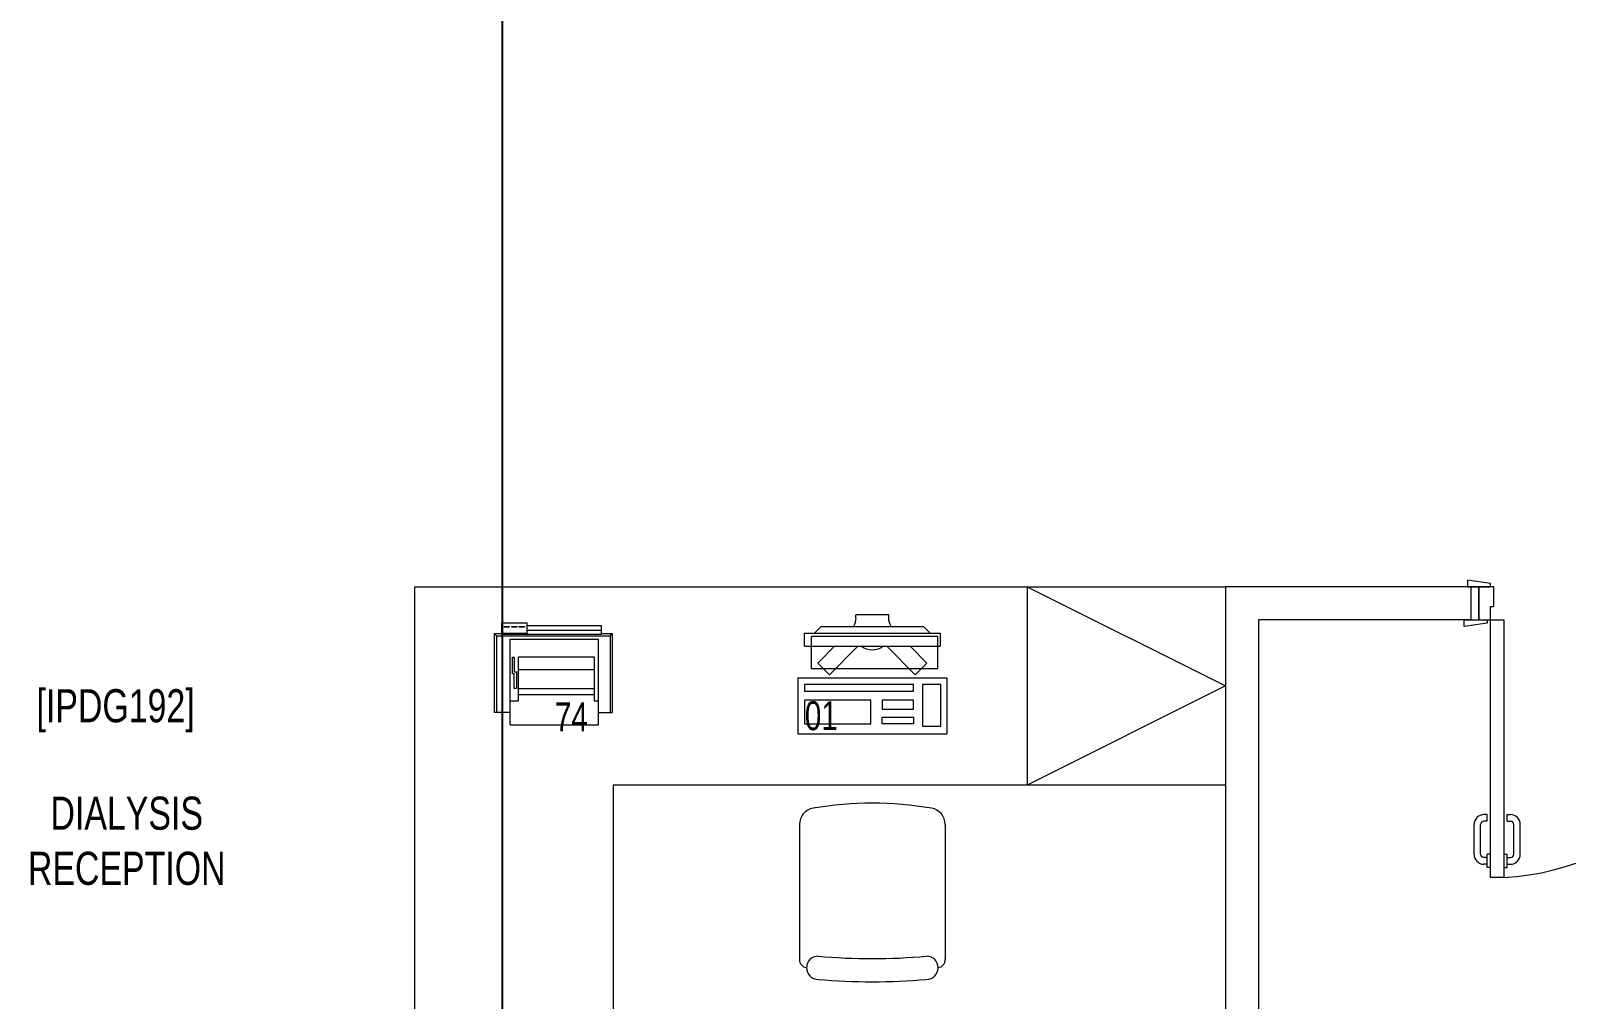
# Model space of a CAD drawing. Header units: metres. Extents: x -18745 to 220762, y -1579758 to -1356048.
# Drawn here: x 165086 to 169732, y -1446520 to -1443591 of the extents above; entities that cross this region are included whole.
import ezdxf

# ---------------------------------------------------------------- set-up
doc = ezdxf.new("R2010")
doc.units = ezdxf.units.M
doc.layers.get('0').update_dxf_attribs({"lineweight": 0})
for name, color, linetype, lineweight in [('A-100 - Copy$0$72_EGR_BASE_TEXT', 8, 'Continuous', 0), ('A-100 - Copy$0$Medical Equipment and Furniture', 8, 'Continuous', 0), ('A-100 - Copy$0$Walls', 8, 'Continuous', 0), ('A-100 - Copy$0$Wooden Joinery', 8, 'Continuous', 0)]:
    doc.layers.add(name, color=color, linetype=linetype, lineweight=lineweight)
doc.layers.add('A-100 - Copy$0$axes', color=8, linetype='Continuous')
doc.styles.add('A-100 - Copy$0$X3G_ENTITY_257CFD', font='swisscl.ttf', dxfattribs={"height": 200})
doc.styles.add('A-100 - Copy$0$X3G_ENTITY_2587EA', font='swisscl.ttf', dxfattribs={"height": 200})

# ---------------------------------------------------------------- blocks, each defined once
blk = doc.blocks.new('A-100 - Copy$0$GF21021-P')
for p, q in [((-0.2207, 0.4756), (-0.2207, 0.0675)), ((0.2205, 0.4756), (0.2205, 0.0675))]:
    blk.add_line(p, q)
for centre, radius, start, end in [((-0.1707, 0.4756), 0.05, 99.6329, 180), ((-0.0001, -0.5295), 1.0695, 80.3671, 99.6329), ((0.1705, 0.4756), 0.05, 0, 80.3671), ((-0.1957, 0.0675), 0.025, 180, 261.4721), ((-0.1643, 0.0425), 0.0351, 90, 270), ((0, 1.8467), 1.7767, 264.6946, 275.3053), ((0.1641, 0.0425), 0.0351, 270, 90), ((0.1955, 0.0675), 0.025, 278.5279, 0), ((0, 1.8314), 1.8314, 264.8532, 275.147)]:
    blk.add_arc(centre, radius, start, end)
blk = doc.blocks.new('A-100 - Copy$0$ITCWLS1-P')
for p, q in [((-0.2651, 0.43, 0), (-0.3051, 0.43, 0)), ((-0.3051, 0.43, 0), (-0.3051, 0.02, 0)), ((-0.2651, 0.43, 0), (-0.2651, 0.02, 0)), ((-0.17, 0.45), (-0.17, 0)), ((-0.17, 0.45), (0, 0.45)), ((-0.1496, 0.4305), (-0.1291, 0.4305)), ((-0.1291, 0.4305), (-0.1291, 0.4089)), ((0, 0.45), (0, 0)), ((-0.3251, 0.38, 0), (-0.3051, 0.4, 0)), ((-0.3251, 0.38, 0), (-0.3251, 0.07, 0)), ((-0.197, 0.4094), (-0.295, 0.4094)), ((-0.295, 0.0264), (-0.295, 0.4094)), ((-0.197, 0.0264), (-0.197, 0.4094)), ((-0.3503, 0.275), (-0.3596, 0.275)), ((-0.3596, 0.175), (-0.3596, 0.275)), ((-0.3503, 0.175), (-0.3596, 0.175)), ((-0.3251, 0.07, 0), (-0.3051, 0.05, 0)), ((-0.3051, 0.02, 0), (-0.2651, 0.02, 0)), ((-0.197, 0.0264), (-0.295, 0.0264)), ((-0.17, 0), (0, 0))]:
    blk.add_line(p, q)
at = {"extrusion": (2.48281e-10, 3.18408e-10, -1)}
for p, q in [((-0.2651, 0.3395), (-0.2144, 0.3902)), ((-0.1791, 0.3548), (-0.2144, 0.3902)), ((-0.2651, 0.2688), (-0.1791, 0.3548))]:
    blk.add_line(p, q, dxfattribs=at)
at = {"extrusion": (2.48281e-10, -3.18408e-10, -1)}
for p, q in [((-0.2651, 0.1812), (-0.1791, 0.0952)), ((-0.2651, 0.1105), (-0.2144, 0.0598)), ((-0.1791, 0.0952), (-0.2144, 0.0598))]:
    blk.add_line(p, q, dxfattribs=at)
for points in [[(-0.1291, 0.4089), (-0.1291, 0.1), (-0.1496, 0.1), (-0.1496, 0.4305)], [(-0.1496, 0.1), (-0.1496, 0.1), (-0.1496, 0.1), (-0.1496, 0.1), (-0.1496, 0.1), (-0.1496, 0.1), (-0.1496, 0.1), (-0.1496, 0.1), (-0.1496, 0.1)], [(-0.1496, 0.1), (-0.1496, 0.1), (-0.1496, 0.1), (-0.1496, 0.1), (-0.1496, 0.1), (-0.1496, 0.1), (-0.1496, 0.1), (-0.1496, 0.1), (-0.1496, 0.1), (-0.1496, 0.1), (-0.1496, 0.1), (-0.1496, 0.1), (-0.1496, 0.1), (-0.1496, 0.1), (-0.1496, 0.1), (-0.1496, 0.1), (-0.1496, 0.1), (-0.1496, 0.1)], [(-0.1496, 0.1), (-0.1496, 0.1), (-0.1496, 0.1), (-0.1496, 0.1), (-0.1496, 0.1), (-0.1496, 0.1), (-0.1496, 0.1), (-0.1496, 0.1), (-0.1496, 0.1), (-0.1496, 0.1)], [(-0.1496, 0.1), (-0.1496, 0.1), (-0.1496, 0.1), (-0.1496, 0.1), (-0.1496, 0.1), (-0.1496, 0.1), (-0.1496, 0.1)], [(-0.1496, 0.1), (-0.1496, 0.1), (-0.1496, 0.1), (-0.1496, 0.1), (-0.1496, 0.1), (-0.1496, 0.1), (-0.1496, 0.1), (-0.1496, 0.1), (-0.1496, 0.1), (-0.1496, 0.1)], [(-0.1496, 0.1), (-0.1496, 0.1), (-0.1496, 0.1), (-0.1496, 0.1), (-0.1496, 0.1), (-0.1496, 0.1), (-0.1496, 0.1), (-0.1496, 0.1), (-0.1496, 0.1), (-0.1496, 0.1), (-0.1496, 0.1), (-0.1496, 0.1), (-0.1496, 0.1), (-0.1496, 0.1), (-0.1496, 0.1)], [(-0.1496, 0.1), (-0.1496, 0.1), (-0.1496, 0.1), (-0.1496, 0.1), (-0.1496, 0.1), (-0.1496, 0.1), (-0.1496, 0.1), (-0.1496, 0.1), (-0.1496, 0.1), (-0.1496, 0.1)], [(-0.1496, 0.1), (-0.1496, 0.1), (-0.1496, 0.1), (-0.1496, 0.1), (-0.1496, 0.1), (-0.1496, 0.1), (-0.1496, 0.1), (-0.1496, 0.1), (-0.1496, 0.1), (-0.1496, 0.1)], [(-0.1496, 0.1), (-0.1496, 0.1), (-0.1496, 0.1), (-0.1496, 0.1), (-0.1496, 0.1), (-0.1496, 0.1), (-0.1496, 0.1), (-0.1496, 0.1), (-0.1496, 0.1), (-0.1496, 0.1), (-0.1496, 0.1), (-0.1496, 0.1), (-0.1496, 0.1), (-0.1496, 0.1), (-0.1496, 0.1), (-0.1496, 0.1), (-0.1496, 0.1), (-0.1496, 0.1), (-0.1496, 0.1), (-0.1496, 0.1), (-0.1496, 0.1), (-0.1496, 0.1), (-0.1496, 0.1), (-0.1496, 0.1), (-0.1496, 0.1), (-0.1496, 0.1), (-0.1496, 0.1), (-0.1496, 0.1), (-0.1496, 0.1), (-0.1496, 0.1), (-0.1496, 0.1), (-0.1496, 0.1), (-0.1496, 0.1), (-0.1496, 0.1), (-0.1496, 0.1), (-0.1496, 0.1), (-0.1496, 0.1), (-0.1496, 0.1), (-0.1496, 0.1), (-0.1496, 0.1), (-0.1496, 0.1), (-0.1496, 0.1), (-0.1496, 0.1), (-0.1496, 0.1), (-0.1496, 0.1), (-0.1496, 0.1), (-0.1496, 0.1), (-0.1496, 0.1), (-0.1496, 0.1), (-0.1496, 0.1), (-0.1496, 0.1), (-0.1496, 0.1), (-0.1496, 0.1), (-0.1496, 0.1)], [(-0.1496, 0.1), (-0.1496, 0.1), (-0.1496, 0.1), (-0.1496, 0.1), (-0.1496, 0.1), (-0.1496, 0.1), (-0.1496, 0.1), (-0.1496, 0.1), (-0.1496, 0.1), (-0.1496, 0.1), (-0.1496, 0.1), (-0.1496, 0.1), (-0.1496, 0.1), (-0.1496, 0.1), (-0.1496, 0.1), (-0.1496, 0.1), (-0.1496, 0.1), (-0.1496, 0.1), (-0.1496, 0.1), (-0.1496, 0.1), (-0.1496, 0.1), (-0.1496, 0.1), (-0.1496, 0.1), (-0.1496, 0.1), (-0.1496, 0.1), (-0.1496, 0.1), (-0.1496, 0.1), (-0.1496, 0.1), (-0.1496, 0.1), (-0.1496, 0.1), (-0.1496, 0.1), (-0.1496, 0.1), (-0.1496, 0.1), (-0.1496, 0.1), (-0.1496, 0.1), (-0.1496, 0.1), (-0.1496, 0.1), (-0.1496, 0.1), (-0.1496, 0.1), (-0.1496, 0.1), (-0.1496, 0.1), (-0.1496, 0.1), (-0.1496, 0.1), (-0.1496, 0.1), (-0.1496, 0.1), (-0.1496, 0.1), (-0.1496, 0.1), (-0.1496, 0.1), (-0.1496, 0.1), (-0.1496, 0.1), (-0.1496, 0.1), (-0.1496, 0.1), (-0.1496, 0.1), (-0.1496, 0.1), (-0.1496, 0.1), (-0.1496, 0.1), (-0.1496, 0.1), (-0.1496, 0.1), (-0.1496, 0.1), (-0.1496, 0.1), (-0.1496, 0.1), (-0.1496, 0.1), (-0.1496, 0.1), (-0.1496, 0.1), (-0.1496, 0.1), (-0.1496, 0.1), (-0.1496, 0.1), (-0.1496, 0.1), (-0.1496, 0.1), (-0.1496, 0.1), (-0.1496, 0.1), (-0.1496, 0.1), (-0.1496, 0.1), (-0.1496, 0.1), (-0.1496, 0.1), (-0.1496, 0.1), (-0.1496, 0.1), (-0.1496, 0.1), (-0.1496, 0.1), (-0.1496, 0.1), (-0.1496, 0.1), (-0.1496, 0.1), (-0.1496, 0.1), (-0.1496, 0.1), (-0.1496, 0.1), (-0.1496, 0.1), (-0.1496, 0.1), (-0.1496, 0.1), (-0.1496, 0.1)], [(-0.1496, 0.1), (-0.1496, 0.1), (-0.1496, 0.1), (-0.1496, 0.1), (-0.1496, 0.1), (-0.1496, 0.1), (-0.1496, 0.1), (-0.1496, 0.1), (-0.1496, 0.1), (-0.1496, 0.1), (-0.1496, 0.1), (-0.1496, 0.1)], [(-0.1496, 0.1), (-0.1496, 0.1), (-0.1496, 0.1), (-0.1496, 0.1), (-0.1496, 0.1), (-0.1496, 0.1), (-0.1496, 0.1)], [(-0.1496, 0.1), (-0.1496, 0.1), (-0.1496, 0.1), (-0.1496, 0.1), (-0.1496, 0.1), (-0.1496, 0.1), (-0.1496, 0.1), (-0.1496, 0.1), (-0.1496, 0.1), (-0.1496, 0.1), (-0.1496, 0.1), (-0.1496, 0.1), (-0.1496, 0.1), (-0.1496, 0.1), (-0.1496, 0.1), (-0.1496, 0.1), (-0.1496, 0.1)], [(-0.1496, 0.1), (-0.1496, 0.1), (-0.1496, 0.1), (-0.1496, 0.1), (-0.1496, 0.1), (-0.1496, 0.1), (-0.1496, 0.1), (-0.1496, 0.1), (-0.1496, 0.1), (-0.1496, 0.1), (-0.1496, 0.1), (-0.1496, 0.1), (-0.1496, 0.1), (-0.1496, 0.1), (-0.1496, 0.1), (-0.1496, 0.1), (-0.1496, 0.1), (-0.1496, 0.1), (-0.1496, 0.1), (-0.1496, 0.1), (-0.1496, 0.1), (-0.1496, 0.1), (-0.1496, 0.1), (-0.1496, 0.1), (-0.1496, 0.1), (-0.1496, 0.1), (-0.1496, 0.1), (-0.1496, 0.1), (-0.1496, 0.1), (-0.1496, 0.1), (-0.1496, 0.1), (-0.1496, 0.1), (-0.1496, 0.1), (-0.1496, 0.1), (-0.1496, 0.1), (-0.1496, 0.1), (-0.1496, 0.1), (-0.1496, 0.1), (-0.1496, 0.1), (-0.1496, 0.1), (-0.1496, 0.1), (-0.1496, 0.1), (-0.1496, 0.1), (-0.1496, 0.1), (-0.1496, 0.1), (-0.1496, 0.1), (-0.1496, 0.1), (-0.1496, 0.1), (-0.1496, 0.1), (-0.1496, 0.1), (-0.1496, 0.1), (-0.1496, 0.1), (-0.1496, 0.1), (-0.1496, 0.1), (-0.1496, 0.1), (-0.1496, 0.1), (-0.1496, 0.1), (-0.1496, 0.1), (-0.1496, 0.1), (-0.1496, 0.1), (-0.1496, 0.1), (-0.1496, 0.1), (-0.1496, 0.1), (-0.1496, 0.1), (-0.1496, 0.1), (-0.1496, 0.1), (-0.1496, 0.1), (-0.1496, 0.1), (-0.1496, 0.1), (-0.1496, 0.1), (-0.1496, 0.1), (-0.1496, 0.1), (-0.1496, 0.1), (-0.1496, 0.1), (-0.1496, 0.1), (-0.1496, 0.1), (-0.1496, 0.1), (-0.1496, 0.1), (-0.1496, 0.1), (-0.1496, 0.1), (-0.1496, 0.1), (-0.1496, 0.1), (-0.1496, 0.1), (-0.1496, 0.1), (-0.1496, 0.1), (-0.1496, 0.1), (-0.1496, 0.1), (-0.1496, 0.1), (-0.1496, 0.1), (-0.1496, 0.1), (-0.1496, 0.1), (-0.1496, 0.1), (-0.1496, 0.1), (-0.1496, 0.1), (-0.1496, 0.1), (-0.1496, 0.1), (-0.1496, 0.1), (-0.1496, 0.1), (-0.1496, 0.1), (-0.1496, 0.1), (-0.1496, 0.1), (-0.1496, 0.1), (-0.1496, 0.1), (-0.1496, 0.1), (-0.1496, 0.1), (-0.1496, 0.1), (-0.1496, 0.1), (-0.1496, 0.1), (-0.1496, 0.1), (-0.1496, 0.1), (-0.1496, 0.1)], [(-0.1496, 0.1), (-0.1496, 0.1), (-0.1496, 0.1), (-0.1496, 0.1), (-0.1496, 0.1), (-0.1496, 0.1), (-0.1496, 0.1), (-0.1496, 0.1)]]:
    blk.add_lwpolyline(points)
for points in [[(-0.1019, 0.4305), (-0.0304, 0.4305), (-0.0304, 0.2294), (-0.1019, 0.2294)], [(-0.1019, 0.1954), (-0.0747, 0.1954), (-0.0747, 0.1), (-0.1019, 0.1)], [(-0.0304, 0.1954), (-0.0508, 0.1954), (-0.0508, 0.1), (-0.0304, 0.1)], [(-0.1496, 0.1), (-0.1496, 0.1), (-0.1496, 0.1), (-0.1496, 0.1), (-0.1496, 0.1), (-0.1496, 0.1), (-0.1496, 0.1), (-0.1496, 0.1), (-0.1496, 0.1), (-0.1496, 0.1), (-0.1496, 0.1), (-0.1496, 0.1), (-0.1496, 0.1), (-0.1496, 0.1), (-0.1496, 0.1), (-0.1496, 0.1), (-0.1496, 0.1), (-0.1496, 0.1), (-0.1496, 0.1), (-0.1496, 0.1), (-0.1496, 0.1), (-0.1496, 0.1), (-0.1496, 0.1), (-0.1496, 0.1), (-0.1496, 0.1), (-0.1496, 0.1), (-0.1496, 0.1), (-0.1496, 0.1), (-0.1496, 0.1), (-0.1496, 0.1), (-0.1496, 0.1), (-0.1496, 0.1), (-0.1496, 0.1), (-0.1496, 0.1), (-0.1496, 0.1), (-0.1496, 0.1), (-0.1496, 0.1), (-0.1496, 0.1), (-0.1496, 0.1), (-0.1496, 0.1), (-0.1496, 0.1), (-0.1496, 0.1), (-0.1496, 0.1), (-0.1496, 0.1), (-0.1496, 0.1), (-0.1496, 0.1), (-0.1496, 0.1), (-0.1496, 0.1), (-0.1496, 0.1), (-0.1496, 0.1), (-0.1496, 0.1), (-0.1496, 0.1), (-0.1496, 0.1), (-0.1496, 0.1), (-0.1496, 0.1), (-0.1496, 0.1), (-0.1496, 0.1), (-0.1496, 0.1), (-0.1496, 0.1), (-0.1496, 0.1), (-0.1496, 0.1), (-0.1496, 0.1), (-0.1496, 0.1), (-0.1496, 0.1), (-0.1496, 0.1), (-0.1496, 0.1), (-0.1496, 0.1), (-0.1496, 0.1), (-0.1496, 0.1), (-0.1496, 0.1), (-0.1496, 0.1), (-0.1496, 0.1), (-0.1496, 0.1), (-0.1496, 0.1), (-0.1496, 0.1), (-0.1496, 0.1), (-0.1496, 0.1), (-0.1496, 0.1), (-0.1496, 0.1), (-0.1496, 0.1), (-0.1496, 0.1), (-0.1496, 0.1), (-0.1496, 0.1), (-0.1496, 0.1), (-0.1496, 0.1), (-0.1496, 0.1), (-0.1496, 0.1), (-0.1496, 0.1), (-0.1496, 0.1), (-0.1496, 0.1), (-0.1496, 0.1), (-0.1496, 0.1), (-0.1496, 0.1), (-0.1496, 0.1), (-0.1496, 0.1), (-0.1496, 0.1), (-0.1496, 0.1), (-0.1496, 0.1), (-0.1496, 0.1), (-0.1496, 0.1), (-0.1496, 0.1), (-0.1496, 0.1), (-0.1496, 0.1), (-0.1496, 0.1), (-0.1496, 0.1), (-0.1496, 0.1), (-0.1496, 0.1), (-0.1496, 0.1), (-0.1496, 0.1), (-0.1496, 0.1), (-0.1496, 0.1), (-0.1496, 0.1), (-0.1496, 0.1), (-0.1496, 0.1), (-0.1496, 0.1), (-0.1496, 0.1), (-0.1496, 0.1), (-0.1496, 0.1), (-0.1496, 0.1), (-0.1496, 0.1), (-0.1496, 0.1), (-0.1496, 0.1), (-0.1496, 0.1), (-0.1496, 0.1), (-0.1496, 0.1), (-0.1496, 0.1), (-0.1496, 0.1), (-0.1496, 0.1), (-0.1496, 0.1), (-0.1496, 0.1), (-0.1496, 0.1), (-0.1496, 0.1), (-0.1496, 0.1), (-0.1496, 0.1), (-0.1496, 0.1), (-0.1496, 0.1), (-0.1496, 0.1), (-0.1496, 0.1), (-0.1496, 0.1), (-0.1496, 0.1), (-0.1496, 0.1), (-0.1496, 0.1), (-0.1496, 0.1), (-0.1496, 0.1), (-0.1496, 0.1), (-0.1496, 0.1), (-0.1496, 0.1), (-0.1496, 0.1), (-0.1496, 0.1), (-0.1496, 0.1), (-0.1496, 0.1), (-0.1496, 0.1), (-0.1496, 0.1), (-0.1496, 0.1), (-0.1496, 0.1), (-0.1496, 0.1), (-0.1496, 0.1), (-0.1496, 0.1), (-0.1496, 0.1), (-0.1496, 0.1), (-0.1496, 0.1), (-0.1496, 0.1), (-0.1496, 0.1), (-0.1496, 0.1), (-0.1496, 0.1), (-0.1496, 0.1), (-0.1496, 0.1), (-0.1496, 0.1), (-0.1496, 0.1), (-0.1496, 0.1), (-0.1496, 0.1), (-0.1496, 0.1), (-0.1496, 0.1), (-0.1496, 0.1), (-0.1496, 0.1), (-0.1496, 0.1), (-0.1496, 0.1), (-0.1496, 0.1), (-0.1496, 0.1), (-0.1496, 0.1), (-0.1496, 0.1), (-0.1496, 0.1), (-0.1496, 0.1), (-0.1496, 0.1), (-0.1496, 0.1), (-0.1496, 0.1), (-0.1496, 0.1), (-0.1496, 0.1), (-0.1496, 0.1), (-0.1496, 0.1), (-0.1496, 0.1), (-0.1496, 0.1), (-0.1496, 0.1), (-0.1496, 0.1), (-0.1496, 0.1), (-0.1496, 0.1), (-0.1496, 0.1), (-0.1496, 0.1), (-0.1496, 0.1), (-0.1496, 0.1), (-0.1496, 0.1), (-0.1496, 0.1), (-0.1496, 0.1), (-0.1496, 0.1), (-0.1496, 0.1), (-0.1496, 0.1), (-0.1496, 0.1), (-0.1496, 0.1), (-0.1496, 0.1), (-0.1496, 0.1), (-0.1496, 0.1), (-0.1496, 0.1), (-0.1496, 0.1), (-0.1496, 0.1), (-0.1496, 0.1), (-0.1496, 0.1), (-0.1496, 0.1), (-0.1496, 0.1), (-0.1496, 0.1), (-0.1496, 0.1), (-0.1496, 0.1), (-0.1496, 0.1), (-0.1496, 0.1), (-0.1496, 0.1), (-0.1496, 0.1), (-0.1496, 0.1), (-0.1496, 0.1), (-0.1496, 0.1), (-0.1496, 0.1), (-0.1496, 0.1), (-0.1496, 0.1), (-0.1496, 0.1), (-0.1496, 0.1), (-0.1496, 0.1), (-0.1496, 0.1), (-0.1496, 0.1), (-0.1496, 0.1), (-0.1496, 0.1), (-0.1496, 0.1), (-0.1496, 0.1), (-0.1496, 0.1), (-0.1496, 0.1), (-0.1496, 0.1), (-0.1496, 0.1), (-0.1496, 0.1), (-0.1496, 0.1), (-0.1496, 0.1), (-0.1496, 0.1), (-0.1496, 0.1), (-0.1496, 0.1), (-0.1496, 0.1), (-0.1496, 0.1), (-0.1496, 0.1), (-0.1496, 0.1), (-0.1496, 0.1), (-0.1496, 0.1), (-0.1496, 0.1), (-0.1496, 0.1), (-0.1496, 0.1), (-0.1496, 0.1), (-0.1496, 0.1), (-0.1496, 0.1), (-0.1496, 0.1), (-0.1496, 0.1), (-0.1496, 0.1), (-0.1496, 0.1), (-0.1496, 0.1), (-0.1496, 0.1), (-0.1496, 0.1), (-0.1496, 0.1), (-0.1496, 0.1), (-0.1496, 0.1), (-0.1496, 0.1), (-0.1496, 0.1), (-0.1496, 0.1), (-0.1496, 0.1), (-0.1496, 0.1)], [(-0.1496, 0.1), (-0.1496, 0.1), (-0.1496, 0.1), (-0.1496, 0.1), (-0.1496, 0.1), (-0.1496, 0.1), (-0.1496, 0.1), (-0.1496, 0.1), (-0.1496, 0.1), (-0.1496, 0.1), (-0.1496, 0.1), (-0.1496, 0.1), (-0.1496, 0.1), (-0.1496, 0.1), (-0.1496, 0.1), (-0.1496, 0.1), (-0.1496, 0.1), (-0.1496, 0.1), (-0.1496, 0.1), (-0.1496, 0.1), (-0.1496, 0.1), (-0.1496, 0.1), (-0.1496, 0.1), (-0.1496, 0.1), (-0.1496, 0.1), (-0.1496, 0.1), (-0.1496, 0.1), (-0.1496, 0.1), (-0.1496, 0.1), (-0.1496, 0.1), (-0.1496, 0.1), (-0.1496, 0.1), (-0.1496, 0.1), (-0.1496, 0.1), (-0.1496, 0.1), (-0.1496, 0.1), (-0.1496, 0.1), (-0.1496, 0.1), (-0.1496, 0.1), (-0.1496, 0.1), (-0.1496, 0.1), (-0.1496, 0.1), (-0.1496, 0.1), (-0.1496, 0.1), (-0.1496, 0.1), (-0.1496, 0.1), (-0.1496, 0.1), (-0.1496, 0.1), (-0.1496, 0.1), (-0.1496, 0.1), (-0.1496, 0.1), (-0.1496, 0.1), (-0.1496, 0.1), (-0.1496, 0.1), (-0.1496, 0.1), (-0.1496, 0.1), (-0.1496, 0.1), (-0.1496, 0.1), (-0.1496, 0.1), (-0.1496, 0.1), (-0.1496, 0.1), (-0.1496, 0.1), (-0.1496, 0.1), (-0.1496, 0.1), (-0.1496, 0.1), (-0.1496, 0.1), (-0.1496, 0.1), (-0.1496, 0.1), (-0.1496, 0.1), (-0.1496, 0.1), (-0.1496, 0.1), (-0.1496, 0.1), (-0.1496, 0.1), (-0.1496, 0.1), (-0.1496, 0.1), (-0.1496, 0.1), (-0.1496, 0.1), (-0.1496, 0.1), (-0.1496, 0.1), (-0.1496, 0.1), (-0.1496, 0.1), (-0.1496, 0.1), (-0.1496, 0.1), (-0.1496, 0.1), (-0.1496, 0.1), (-0.1496, 0.1), (-0.1496, 0.1), (-0.1496, 0.1), (-0.1496, 0.1), (-0.1496, 0.1), (-0.1496, 0.1), (-0.1496, 0.1), (-0.1496, 0.1), (-0.1496, 0.1), (-0.1496, 0.1), (-0.1496, 0.1), (-0.1496, 0.1), (-0.1496, 0.1), (-0.1496, 0.1), (-0.1496, 0.1), (-0.1496, 0.1), (-0.1496, 0.1), (-0.1496, 0.1), (-0.1496, 0.1), (-0.1496, 0.1), (-0.1496, 0.1), (-0.1496, 0.1), (-0.1496, 0.1), (-0.1496, 0.1), (-0.1496, 0.1), (-0.1496, 0.1), (-0.1496, 0.1), (-0.1496, 0.1), (-0.1496, 0.1), (-0.1496, 0.1), (-0.1496, 0.1), (-0.1496, 0.1), (-0.1496, 0.1), (-0.1496, 0.1), (-0.1496, 0.1), (-0.1496, 0.1), (-0.1496, 0.1), (-0.1496, 0.1), (-0.1496, 0.1), (-0.1496, 0.1), (-0.1496, 0.1), (-0.1496, 0.1), (-0.1496, 0.1), (-0.1496, 0.1), (-0.1496, 0.1), (-0.1496, 0.1), (-0.1496, 0.1), (-0.1496, 0.1), (-0.1496, 0.1), (-0.1496, 0.1), (-0.1496, 0.1), (-0.1496, 0.1), (-0.1496, 0.1), (-0.1496, 0.1), (-0.1496, 0.1), (-0.1496, 0.1), (-0.1496, 0.1), (-0.1496, 0.1), (-0.1496, 0.1), (-0.1496, 0.1), (-0.1496, 0.1), (-0.1496, 0.1), (-0.1496, 0.1), (-0.1496, 0.1), (-0.1496, 0.1), (-0.1496, 0.1), (-0.1496, 0.1), (-0.1496, 0.1), (-0.1496, 0.1), (-0.1496, 0.1), (-0.1496, 0.1), (-0.1496, 0.1), (-0.1496, 0.1), (-0.1496, 0.1), (-0.1496, 0.1), (-0.1496, 0.1), (-0.1496, 0.1), (-0.1496, 0.1), (-0.1496, 0.1), (-0.1496, 0.1), (-0.1496, 0.1), (-0.1496, 0.1), (-0.1496, 0.1), (-0.1496, 0.1), (-0.1496, 0.1), (-0.1496, 0.1), (-0.1496, 0.1), (-0.1496, 0.1), (-0.1496, 0.1), (-0.1496, 0.1), (-0.1496, 0.1), (-0.1496, 0.1), (-0.1496, 0.1), (-0.1496, 0.1), (-0.1496, 0.1), (-0.1496, 0.1), (-0.1496, 0.1), (-0.1496, 0.1), (-0.1496, 0.1), (-0.1496, 0.1), (-0.1496, 0.1), (-0.1496, 0.1), (-0.1496, 0.1), (-0.1496, 0.1), (-0.1496, 0.1), (-0.1496, 0.1), (-0.1496, 0.1), (-0.1496, 0.1), (-0.1496, 0.1), (-0.1496, 0.1), (-0.1496, 0.1), (-0.1496, 0.1), (-0.1496, 0.1), (-0.1496, 0.1), (-0.1496, 0.1), (-0.1496, 0.1), (-0.1496, 0.1), (-0.1496, 0.1), (-0.1496, 0.1), (-0.1496, 0.1), (-0.1496, 0.1), (-0.1496, 0.1), (-0.1496, 0.1), (-0.1496, 0.1), (-0.1496, 0.1), (-0.1496, 0.1), (-0.1496, 0.1), (-0.1496, 0.1), (-0.1496, 0.1)], [(-0.1496, 0.1), (-0.1496, 0.1), (-0.1496, 0.1), (-0.1496, 0.1), (-0.1496, 0.1), (-0.1496, 0.1), (-0.1496, 0.1), (-0.1496, 0.1), (-0.1496, 0.1), (-0.1496, 0.1), (-0.1496, 0.1), (-0.1496, 0.1), (-0.1496, 0.1), (-0.1496, 0.1), (-0.1496, 0.1), (-0.1496, 0.1), (-0.1496, 0.1), (-0.1496, 0.1), (-0.1496, 0.1), (-0.1496, 0.1), (-0.1496, 0.1), (-0.1496, 0.1), (-0.1496, 0.1), (-0.1496, 0.1), (-0.1496, 0.1), (-0.1496, 0.1), (-0.1496, 0.1), (-0.1496, 0.1), (-0.1496, 0.1), (-0.1496, 0.1), (-0.1496, 0.1), (-0.1496, 0.1), (-0.1496, 0.1), (-0.1496, 0.1), (-0.1496, 0.1), (-0.1496, 0.1), (-0.1496, 0.1), (-0.1496, 0.1), (-0.1496, 0.1), (-0.1496, 0.1), (-0.1496, 0.1), (-0.1496, 0.1), (-0.1496, 0.1), (-0.1496, 0.1), (-0.1496, 0.1), (-0.1496, 0.1), (-0.1496, 0.1), (-0.1496, 0.1), (-0.1496, 0.1), (-0.1496, 0.1), (-0.1496, 0.1), (-0.1496, 0.1), (-0.1496, 0.1), (-0.1496, 0.1), (-0.1496, 0.1), (-0.1496, 0.1), (-0.1496, 0.1), (-0.1496, 0.1), (-0.1496, 0.1), (-0.1496, 0.1), (-0.1496, 0.1), (-0.1496, 0.1), (-0.1496, 0.1), (-0.1496, 0.1), (-0.1496, 0.1), (-0.1496, 0.1), (-0.1496, 0.1), (-0.1496, 0.1), (-0.1496, 0.1), (-0.1496, 0.1), (-0.1496, 0.1), (-0.1496, 0.1), (-0.1496, 0.1), (-0.1496, 0.1), (-0.1496, 0.1), (-0.1496, 0.1), (-0.1496, 0.1), (-0.1496, 0.1), (-0.1496, 0.1), (-0.1496, 0.1), (-0.1496, 0.1), (-0.1496, 0.1), (-0.1496, 0.1), (-0.1496, 0.1), (-0.1496, 0.1), (-0.1496, 0.1), (-0.1496, 0.1), (-0.1496, 0.1), (-0.1496, 0.1), (-0.1496, 0.1), (-0.1496, 0.1), (-0.1496, 0.1), (-0.1496, 0.1), (-0.1496, 0.1), (-0.1496, 0.1), (-0.1496, 0.1), (-0.1496, 0.1), (-0.1496, 0.1), (-0.1496, 0.1), (-0.1496, 0.1), (-0.1496, 0.1), (-0.1496, 0.1), (-0.1496, 0.1), (-0.1496, 0.1), (-0.1496, 0.1), (-0.1496, 0.1), (-0.1496, 0.1), (-0.1496, 0.1), (-0.1496, 0.1), (-0.1496, 0.1), (-0.1496, 0.1), (-0.1496, 0.1), (-0.1496, 0.1), (-0.1496, 0.1), (-0.1496, 0.1), (-0.1496, 0.1), (-0.1496, 0.1), (-0.1496, 0.1), (-0.1496, 0.1), (-0.1496, 0.1), (-0.1496, 0.1), (-0.1496, 0.1), (-0.1496, 0.1), (-0.1496, 0.1), (-0.1496, 0.1), (-0.1496, 0.1), (-0.1496, 0.1), (-0.1496, 0.1), (-0.1496, 0.1), (-0.1496, 0.1), (-0.1496, 0.1), (-0.1496, 0.1), (-0.1496, 0.1), (-0.1496, 0.1), (-0.1496, 0.1), (-0.1496, 0.1), (-0.1496, 0.1), (-0.1496, 0.1), (-0.1496, 0.1), (-0.1496, 0.1), (-0.1496, 0.1), (-0.1496, 0.1), (-0.1496, 0.1), (-0.1496, 0.1), (-0.1496, 0.1), (-0.1496, 0.1), (-0.1496, 0.1), (-0.1496, 0.1), (-0.1496, 0.1), (-0.1496, 0.1), (-0.1496, 0.1), (-0.1496, 0.1), (-0.1496, 0.1), (-0.1496, 0.1), (-0.1496, 0.1), (-0.1496, 0.1), (-0.1496, 0.1), (-0.1496, 0.1), (-0.1496, 0.1), (-0.1496, 0.1), (-0.1496, 0.1), (-0.1496, 0.1), (-0.1496, 0.1), (-0.1496, 0.1), (-0.1496, 0.1), (-0.1496, 0.1), (-0.1496, 0.1), (-0.1496, 0.1), (-0.1496, 0.1), (-0.1496, 0.1), (-0.1496, 0.1), (-0.1496, 0.1), (-0.1496, 0.1), (-0.1496, 0.1), (-0.1496, 0.1), (-0.1496, 0.1), (-0.1496, 0.1), (-0.1496, 0.1), (-0.1496, 0.1), (-0.1496, 0.1), (-0.1496, 0.1), (-0.1496, 0.1), (-0.1496, 0.1), (-0.1496, 0.1), (-0.1496, 0.1), (-0.1496, 0.1), (-0.1496, 0.1), (-0.1496, 0.1), (-0.1496, 0.1), (-0.1496, 0.1), (-0.1496, 0.1), (-0.1496, 0.1), (-0.1496, 0.1), (-0.1496, 0.1), (-0.1496, 0.1), (-0.1496, 0.1), (-0.1496, 0.1), (-0.1496, 0.1), (-0.1496, 0.1), (-0.1496, 0.1), (-0.1496, 0.1), (-0.1496, 0.1), (-0.1496, 0.1), (-0.1496, 0.1), (-0.1496, 0.1), (-0.1496, 0.1), (-0.1496, 0.1), (-0.1496, 0.1), (-0.1496, 0.1), (-0.1496, 0.1), (-0.1496, 0.1), (-0.1496, 0.1), (-0.1496, 0.1), (-0.1496, 0.1), (-0.1496, 0.1), (-0.1496, 0.1), (-0.1496, 0.1), (-0.1496, 0.1), (-0.1496, 0.1)], [(-0.1496, 0.0727), (-0.0236, 0.0727), (-0.0236, 0.0182), (-0.1496, 0.0182)]]:
    blk.add_lwpolyline(points, close=True)
for centre, radius, start, end in [((-0.3503, 0.325), 0.05, 270, 300.3093), ((-0.3089, 0.225), 0.0556, 321.9431, 38.0569), ((-0.3503, 0.125), 0.05, 59.6907, 90)]:
    blk.add_arc(centre, radius, start, end)
blk = doc.blocks.new('A-100 - Copy$0$ITPPLT2C-P')
for p, q in [((0, 0), (0, -0.2262)), ((0.0252, 0), (0, 0)), ((0.0139, 0), (0.0139, -0.2262)), ((0.0252, 0), (0.0139, 0)), ((0.0229, 0.0318), (0.2618, 0.0318)), ((0.0304, 0.0256), (0.0229, 0.0318)), ((0.0229, 0), (0.0229, 0.0318)), ((0.0252, -0.2262), (0.0252, 0)), ((0.0304, -0.3182), (0.0304, 0.0256)), ((0.0304, 0.0256), (0.2618, 0.0256)), ((0.2618, -0.0096), (0.2618, 0.0318)), ((0.0401, -0.2769), (0.0401, -0.0096)), ((0.3, -0.0096), (0.0401, -0.0096)), ((0.0939, -0.2515), (0.0939, -0.0222)), ((0.0939, -0.0222), (0.2274, -0.0222)), ((0.1321, -0.2515), (0.1321, -0.0222)), ((0.1894, -0.2515), (0.1894, -0.0222)), ((0.2082, -0.2515), (0.2082, -0.0222)), ((0.2274, -0.0222), (0.2274, -0.0096)), ((0.3, -0.2769), (0.3, -0.0096)), ((-0.0091, -0.2262), (0.0267, -0.2262)), ((-0.0091, -0.3023), (-0.0091, -0.2262)), ((-0.0087, -0.2262), (0.0236, -0.2262)), ((-0.0087, -0.3023), (-0.0087, -0.2262)), ((0, -0.2262), (0.0252, -0.2262)), ((0.0139, -0.2262), (0.0252, -0.2262)), ((0.0236, -0.2262), (0.0236, -0.3023)), ((0.0267, -0.2262), (0.0267, -0.3023)), ((0.0023, -0.2495), (0.0023, -0.2334)), ((0.0023, -0.2334), (0.0045, -0.2334)), ((0.0045, -0.2495), (0.0023, -0.2495)), ((0.0023, -0.2721), (0.0023, -0.2562)), ((0.0023, -0.2562), (0.0045, -0.2562)), ((0.0045, -0.2721), (0.0023, -0.2721)), ((0.0045, -0.2334), (0.0045, -0.2495)), ((0.0045, -0.2562), (0.0045, -0.2721)), ((0.3, -0.2769), (0.0401, -0.2769)), ((0.2274, -0.2515), (0.0939, -0.2515)), ((0.0947, -0.2701), (0.0947, -0.2641)), ((0.0947, -0.2641), (0.1395, -0.2641)), ((0.1457, -0.2701), (0.0947, -0.2701)), ((0.1395, -0.2575), (0.19, -0.2575)), ((0.1395, -0.2641), (0.1395, -0.2575)), ((0.19, -0.2641), (0.1457, -0.2641)), ((0.1457, -0.2641), (0.1457, -0.2701)), ((0.19, -0.2575), (0.19, -0.2641)), ((0.2274, -0.2769), (0.2274, -0.2515)), ((0.2618, -0.2769), (0.2618, -0.3246)), ((0.0267, -0.3023), (-0.0091, -0.3023)), ((0.0236, -0.3023), (-0.0087, -0.3023)), ((0.0023, -0.295), (0.0023, -0.2793)), ((0.0023, -0.2793), (0.0045, -0.2793)), ((0.0045, -0.295), (0.0023, -0.295)), ((0.0045, -0.2793), (0.0045, -0.295)), ((0.0229, -0.3246), (0.0229, -0.3023)), ((0.0304, -0.3182), (0.0229, -0.3246)), ((0.0229, -0.3246), (0.2618, -0.3246)), ((0.0304, -0.3182), (0.2618, -0.3182))]:
    blk.add_line(p, q)
blk = doc.blocks.new('A-100 - Copy$0$A$C72370EFE')
at = {"layer": 'A-100 - Copy$0$Wooden Joinery'}
for p, q in [((-0.01, -0.04), (-0.02, -0.04)), ((-0.01, -0.03), (-0.01, -0.07)), ((0, -0.03), (-0.01, -0.03)), ((0.04, -0.03), (0.05, -0.03)), ((0.05, -0.03), (0.05, -0.07)), ((0.05, -0.04), (0.06, -0.04)), ((-0.05, -0.07), (-0.05, -0.16)), ((-0.03, -0.07), (-0.03, -0.16)), ((-0.01, -0.06), (-0.02, -0.06)), ((0, -0.07), (-0.01, -0.07)), ((0.04, -0.07), (0.05, -0.07)), ((0.05, -0.06), (0.06, -0.06)), ((0.07, -0.07), (0.07, -0.16)), ((0.09, -0.07), (0.09, -0.16)), ((-0.01, -0.17), (-0.02, -0.17)), ((-0.01, -0.17), (-0.01, -0.19)), ((0.05, -0.17), (0.06, -0.17)), ((0.05, -0.17), (0.05, -0.19)), ((-0.01, -0.19), (-0.02, -0.19)), ((0.05, -0.19), (0.06, -0.19))]:
    blk.add_line(p, q, dxfattribs=at)
for centre, radius, start, end in [((-0.02, -0.07), 0.03, 90, 180), ((0.06, -0.07), 0.03, 0, 90), ((-0.02, -0.07), 0.01, 90, 180), ((0.06, -0.07), 0.01, 0, 90), ((-0.02, -0.16), 0.03, 180, 270), ((-0.02, -0.16), 0.01, 180, 270), ((0.06, -0.16), 0.01, 270, 0), ((0.06, -0.16), 0.03, 270, 0)]:
    blk.add_arc(centre, radius, start, end, dxfattribs=at)
blk = doc.blocks.new('A-100 - Copy')
at = {"layer": 'A-100 - Copy$0$axes'}
blk.add_line((166513.3, -1477297.4, 0), (166513.3, -1391762.7, 0), dxfattribs=at)
at = {"layer": 'A-100 - Copy$0$Medical Equipment and Furniture'}
for p, q in [((168101.1, -1445272.7, -2.4), (168101.1, -1445872.7, -2.4)), ((168101.1, -1445272.7, -2.4), (168701.1, -1445572.7, -2.4)), ((168701.1, -1445572.7, -2.4), (168101.1, -1445872.7, -2.4))]:
    blk.add_line(p, q, dxfattribs=at)
at = {"layer": 'A-100 - Copy$0$Medical Equipment and Furniture', "elevation": -2.4}
blk.add_lwpolyline([(166848.3, -1445872.7), (166848.3, -1447772.7), (166248.3, -1447772.7), (166248.3, -1445272.7), (168701.1, -1445272.7), (168701.1, -1445872.7)], close=True, dxfattribs=at)
at = {"layer": 'A-100 - Copy$0$Walls'}
for p, q in [((168701.1, -1445272.7, -2.4), (168701.1, -1448412.7, 0)), ((169442.9, -1445272.7, -3002.4), (168701.1, -1445272.7, -2.4)), ((169442.9, -1445272.7, -2.4), (169442.9, -1445372.7, -2.4)), ((168801.1, -1445372.7, -2.4), (168801.1, -1448412.7, 0)), ((169442.9, -1445372.7, -3002.4), (168801.1, -1445372.7, -2.4))]:
    blk.add_line(p, q, dxfattribs=at)
at = {"layer": 'A-100 - Copy$0$Wooden Joinery', "elevation": 0}
for points in [[(169502.9, -1445272.7), (169502.9, -1445262.7), (169432.9, -1445252.7), (169432.9, -1445272.7)], [(169492.9, -1445372.7), (169492.9, -1445382.7), (169422.9, -1445392.7), (169422.9, -1445372.7)], [(169542.9, -1445372.7), (169542.9, -1446151.7), (169502.9, -1446151.7), (169502.9, -1445372.7)]]:
    blk.add_lwpolyline(points, close=True, dxfattribs=at)
at = {"layer": 'A-100 - Copy$0$Wooden Joinery', "elevation": -3002.4}
for points in [[(169467.9, -1445372.7), (169467.9, -1445272.7), (169442.9, -1445272.7), (169442.9, -1445372.7), (169467.9, -1445372.7)], [(169467.9, -1445372.7), (169502.9, -1445372.7), (169502.9, -1445332.7), (169512.9, -1445332.7), (169512.9, -1445272.7), (169467.9, -1445272.7), (169467.9, -1445372.7)]]:
    blk.add_lwpolyline(points, dxfattribs=at)
at = {"layer": 'A-100 - Copy$0$Wooden Joinery'}
blk.add_arc((169502.9, -1445372.7, -3002.4), 780, 272.9397, 0, dxfattribs=at)
at = {"layer": 'A-100 - Copy$0$Medical Equipment and Furniture', "xscale": -1000, "yscale": 1000, "zscale": 1000, "rotation": 89.99999999246123}
blk.add_blockref('A-100 - Copy$0$ITCWLS1-P', (167857.3, -1445717.7, -2.4), dxfattribs=at)
at = {"layer": 'A-100 - Copy$0$Medical Equipment and Furniture', "extrusion": (2.55377e-17, 7.77425e-06, -1), "xscale": -1000.000000000001, "yscale": 1000.000000000001, "zscale": 1000, "rotation": 90}
blk.add_blockref('A-100 - Copy$0$ITPPLT2C-P', (-166813.2, -1445390.7, -8.9), dxfattribs=at)
at = {"layer": 'A-100 - Copy$0$Medical Equipment and Furniture', "xscale": 1000, "yscale": 1000, "zscale": 1000}
blk.add_blockref('A-100 - Copy$0$GF21021-P', (167632.4, -1446467.3, -2.4), dxfattribs=at)
at = {"layer": 'A-100 - Copy$0$Wooden Joinery', "xscale": 999.9999999998859, "yscale": 999.9999999998859, "zscale": 999.9999999998859, "rotation": 180}
blk.add_blockref('A-100 - Copy$0$A$C72370EFE', (169542.9, -1446151.7, -3002.4), dxfattribs=at)
at = {"layer": 'A-100 - Copy$0$72_EGR_BASE_TEXT', "char_height": 100, "attachment_point": 2, "style": 'A-100 - Copy$0$X3G_ENTITY_2587EA'}
for s, insert in [('[IPDG192]', (165342.7, -1445582.5)), ('DIALYSIS^M^JRECEPTION', (165376.4, -1445907.4))]:
    blk.add_mtext(s, dxfattribs=dict(at, insert=insert))
at = {"layer": 'A-100 - Copy$0$Medical Equipment and Furniture', "char_height": 87.47, "attachment_point": 2, "style": 'A-100 - Copy$0$X3G_ENTITY_257CFD'}
for s, insert in [('74', (166721.8, -1445622.5, -2.4)), ('01', (167478, -1445618.9, 0))]:
    blk.add_mtext(s, dxfattribs=dict(at, insert=insert))

msp = doc.modelspace()

# ---------------------------------------------------------------- block references
msp.add_blockref('A-100 - Copy', (0, 0))

doc.saveas('drawing.dxf')
